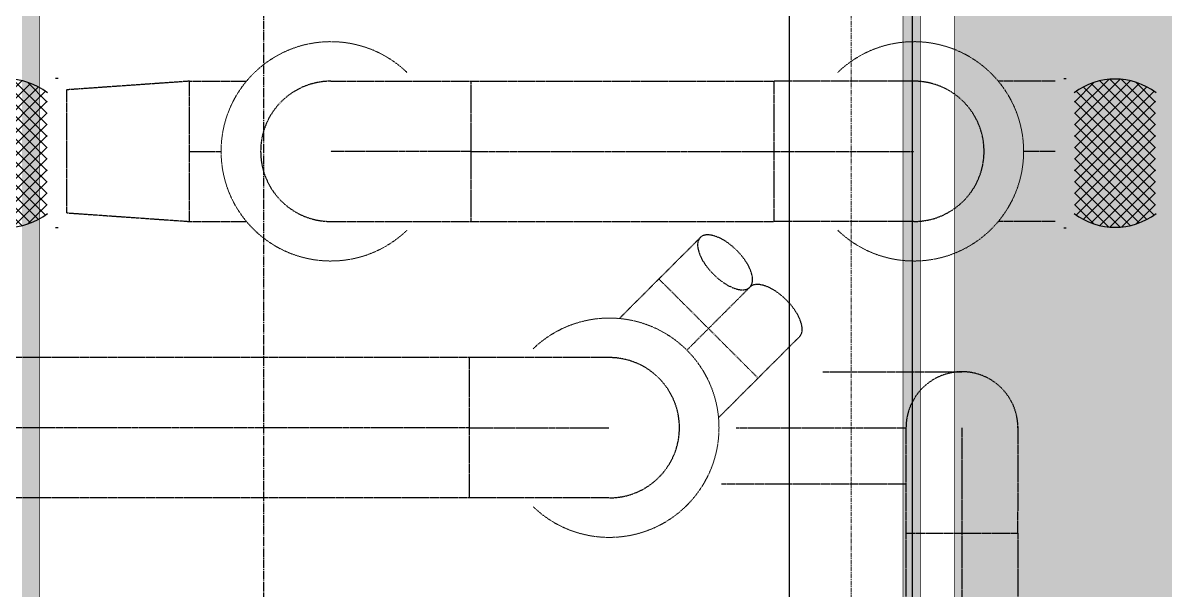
# Model space of a CAD drawing. Header units: millimetres. Extents: x -18489 to 17339, y -1599 to 10961.
# Drawn here: x -15187.9 to -14857.3, y 4398.9 to 4563.1 of the extents above; entities that cross this region are included whole.
import ezdxf

# ---------------------------------------------------------------- set-up
doc = ezdxf.new("R2010")
doc.units = ezdxf.units.MM
for name, pattern in [('188K-SM-07-F10-MECH-CHW PIPE-Y2257103$0$Micron CUP L10 HVAC 2nd PIPE$0$CENTER', [2, 1.25, -0.25, 0.25, -0.25]), ('188K-SM-07-F10-MECH-CHW PIPE-Y2257103$0$Micron CUP L10 HVAC 2nd PIPE$0$JIS_02_1.0', [2, 1, -1]), ('188K-SM-07-F10-MECH-CHW PIPE-Y2257103$0$XKA01LR1-HVAC-PIPE-冷卻水-Y2225103 Shawn$0$CENTER', [2, 1.25, -0.25, 0.25, -0.25]), ('X-CUB3-L10$0$COL-CEN-LIN', [3.25, 2.5, -0.25, 0.25, -0.25])]:
    doc.linetypes.add(name, pattern=pattern)
for name, color, linetype in [('188K-SM-03-F10-MECH-EQ-Y2257103$0$M-EQU-FOUNDATION', 8, 'Continuous'), ('188K-SM-07-F10-MECH-CHW PIPE-Y2257103$0$0 XC', 8, 'Continuous'), ('188K-SM-07-F10-MECH-CHW PIPE-Y2257103$0$M-CWTR-12PIPE-S', 3, 'Continuous'), ('188K-SM-07-F10-MECH-CHW PIPE-Y2257103$0$Micron CUP L10 HVAC 2nd PIPE$0$M-P-2nd -CWS-D', 15, '188K-SM-07-F10-MECH-CHW PIPE-Y2257103$0$Micron CUP L10 HVAC 2nd PIPE$0$JIS_02_1.0'), ('188K-SM-07-F10-MECH-CHW PIPE-Y2257103$0$Micron CUP L10 HVAC 2nd PIPE$0$M-P-2nd Cen', 8, '188K-SM-07-F10-MECH-CHW PIPE-Y2257103$0$Micron CUP L10 HVAC 2nd PIPE$0$CENTER'), ('188K-SM-07-F10-MECH-CHW PIPE-Y2257103$0$Micron CUP L10 HVAC 2nd PIPE$0$M-P-2nd-CWR-D', 202, '188K-SM-07-F10-MECH-CHW PIPE-Y2257103$0$Micron CUP L10 HVAC 2nd PIPE$0$JIS_02_1.0'), ('188K-SM-07-F10-MECH-CHW PIPE-Y2257103$0$Micron CUP L10 HVAC 2nd PIPE$0$M-VALVE', 53, 'Continuous'), ('X-CUB3-L10$0$CCL', 8, 'X-CUB3-L10$0$COL-CEN-LIN')]:
    doc.layers.add(name, color=color, linetype=linetype)
doc.layers.add('188K-SM-07-F10-MECH-CHW PIPE-Y2257103$0$Micron CUP L10 HVAC 2nd PIPE$0$M-P-2nd VALVE', color=53, linetype='188K-SM-07-F10-MECH-CHW PIPE-Y2257103$0$Micron CUP L10 HVAC 2nd PIPE$0$JIS_02_1.0', lineweight=0)
doc.layers.add('188K-SM-07-F10-MECH-CHW PIPE-Y2257103$0$XKA01LR1-HVAC-PIPE-冷卻水-Y2225103 Shawn$0$M-PIPE-CEN', color=8, linetype='188K-SM-07-F10-MECH-CHW PIPE-Y2257103$0$XKA01LR1-HVAC-PIPE-冷卻水-Y2225103 Shawn$0$CENTER', lineweight=9)

# ---------------------------------------------------------------- blocks, each defined once
blk = doc.blocks.new('188K-SM-03-F10-MECH-EQ-Y2257103')
at = {"layer": '188K-SM-03-F10-MECH-EQ-Y2257103$0$M-EQU-FOUNDATION'}
h = blk.add_hatch(dxfattribs=at)
h.set_pattern_fill('AR-CONC', color=256, scale=0.1)
h.set_pattern_definition([(50, (4473.521, 709.199), (18.218467, -1.593909), [1.905, -20.955]), (355, (4473.521, 709.2), (-3.524342, 19.105685), [1.524, -16.764058]), (100.45144, (4475.04, 709.066), (14.694125, 17.511775), [1.619001, -17.809024]), (46.1842, (4473.521, 714.28), (27.107904, -4.204233), [2.8575, -31.4325]), (96.63556, (4475.78, 713.93), (23.740413, 24.742612), [2.428502, -26.71356]), (351.18415, (4473.52, 714.28), (23.740413, 24.742612), [2.285997, -25.145973]), (21, (4476.061, 713.009), (15.161439, -10.22652), [1.905, -20.955]), (326, (4476.061, 713.01), (6.180203, 18.418797), [1.524, -16.764]), (71.45144, (4477.325, 712.157), (21.341642, 8.192277), [1.619001, -17.808994]), (37.5, (4473.5214, 709.199), (0.3088603, 8.4555039), [0, -16.5608, 0, -17.018, 0, -16.8275]), (7.5, (4473.521, 709.199), (6.6819663, 10.0180575), [0, -9.7028, 0, -16.1798, 0, -6.4135]), (327.5, (4467.857, 709.199), (13.5590595, -0.5728744), [0, -6.35, 0, -19.812, 0, -26.289]), (317.5, (4465.317, 709.199), (14.812918, 2.542649), [0, -8.255, 0, -13.1572, 0, -18.669])])
h.paths.add_polyline_path([(-14928.15, 5602.46), (-14278.15, 5602.46), (-14278.15, 1902.46), (-14928.15, 1902.46)], flags=16)
h.paths.add_polyline_path([(-14933.15, 5607.46), (-14273.15, 5607.46), (-14273.15, 1897.46), (-14933.15, 1897.46)])
h = blk.add_hatch(dxfattribs=at)
h.set_pattern_fill('AR-CONC', color=256, scale=0.3)
h.set_pattern_definition([(50, (4473.52, 709.2), (54.6554, -4.78173), [5.715, -62.865]), (355, (4473.52, 709.2), (-10.57303, 57.31705), [4.572, -50.29218]), (100.45144, (4478.076, 708.8), (44.08237, 52.53533), [4.857, -53.42707]), (46.1842, (4473.52, 724.44), (81.32371, -12.6127), [8.5725, -94.2975]), (96.63556, (4480.3, 723.39), (71.22124, 74.22784), [7.2855, -80.14068]), (351.18415, (4473.52, 724.44), (71.22124, 74.22784), [6.858, -75.43792]), (21, (4481.14, 720.63), (45.48432, -30.67956), [5.715, -62.865]), (326, (4481.14, 720.63), (18.54061, 55.25639), [4.572, -50.292]), (71.45144, (4484.93, 718.07), (64.02493, 24.57683), [4.857, -53.42698]), (37.5, (4473.521, 709.2), (0.926581, 25.366512), [0, -49.6824, 0, -51.054, 0, -50.4825]), (7.5, (4473.52, 709.2), (20.0459, 30.054172), [0, -29.1084, 0, -48.5394, 0, -19.2405]), (327.5, (4456.529, 709.2), (40.677179, -1.718623), [0, -19.05, 0, -59.436, 0, -78.867]), (317.5, (4448.91, 709.2), (44.438754, 7.62795), [0, -24.765, 0, -39.4716, 0, -56.007])])
h.paths.add_polyline_path([(-14918.15, 5592.46), (-14288.15, 5592.46), (-14288.15, 1912.46), (-14918.15, 1912.46)])
h = blk.add_hatch(dxfattribs=at)
h.set_pattern_fill('AR-CONC', color=256, scale=0.1)
h.set_pattern_definition([(50, (4473.521, -250.801), (18.218467, -1.593909), [1.905, -20.955]), (355, (4473.521, -250.8), (-3.524342, 19.105685), [1.524, -16.764058]), (100.45144, (4475.04, -250.934), (14.694125, 17.511775), [1.619001, -17.809024]), (46.1842, (4473.521, -245.72), (27.107904, -4.204233), [2.8575, -31.4325]), (96.63556, (4475.78, -246.07), (23.740413, 24.742612), [2.428502, -26.71356]), (351.18415, (4473.52, -245.72), (23.740413, 24.742612), [2.285997, -25.145973]), (21, (4476.061, -246.991), (15.161439, -10.22652), [1.905, -20.955]), (326, (4476.061, -246.99), (6.180203, 18.418797), [1.524, -16.764]), (71.451445, (4477.325, -247.843), (21.341642, 8.192277), [1.619001, -17.808994]), (37.5, (4473.5214, -250.801), (0.3088603, 8.4555039), [0, -16.5608, 0, -17.018, 0, -16.8275]), (7.5, (4473.521, -250.801), (6.6819663, 10.0180575), [0, -9.7028, 0, -16.1798, 0, -6.4135]), (327.5, (4467.857, -250.801), (13.5590595, -0.5728744), [0, -6.35, 0, -19.812, 0, -26.289]), (317.5, (4465.317, -250.801), (14.812918, 2.542649), [0, -8.255, 0, -13.1572, 0, -18.669])])
h.paths.add_polyline_path([(-15188.15, 4612.46), (-15188.15, 3842.46), (-15428.15, 3842.46), (-15428.15, 4612.46)], flags=16)
h.paths.add_polyline_path([(-15183.15, 4617.46), (-15183.15, 3837.46), (-15433.15, 3837.46), (-15433.15, 4617.46)])
at = {"layer": '188K-SM-03-F10-MECH-EQ-Y2257103$0$M-EQU-FOUNDATION', "const_width": 0.2}
for points in [[(-14933.15, 5607.46), (-14273.15, 5607.46), (-14273.15, 1897.46), (-14933.15, 1897.46)], [(-14928.15, 5602.46), (-14278.15, 5602.46), (-14278.15, 1902.46), (-14928.15, 1902.46)], [(-14918.15, 5592.46), (-14288.15, 5592.46), (-14288.15, 1912.46), (-14918.15, 1912.46)], [(-15183.15, 4617.46), (-15183.15, 3837.46), (-15433.15, 3837.46), (-15433.15, 4617.46)]]:
    blk.add_lwpolyline(points, close=True, dxfattribs=at)
blk = doc.blocks.new('X-CUB3-L10$0$CUB3-10')
at = {"layer": 'X-CUB3-L10$0$CCL'}
blk.add_line((-2280, 0), (-2280, 9982.459), dxfattribs=at)
blk = doc.blocks.new('X-CUB3-L10')
at = {"layer": 'X-CUB3-L10$0$CCL'}
blk.add_blockref('X-CUB3-L10$0$CUB3-10', (-12838.15, -720), dxfattribs=at)
blk = doc.blocks.new('188K-SM-07-F10-MECH-CHW PIPE-Y2257103$0$Micron CUP L10 HVAC 2nd PIPE$0$A$C346f1867')
for p, q in [((-290.7, 215.7), (-283.7, 215.7)), ((-126.8, 213.9), (-259.1, 81.7)), ((-160.3, 213.7), (-259.1, 114.9)), ((-98, 209.6), (-259.1, 48.5)), ((-202, 205.2), (-259.1, 148.1)), ((-72.6, 202), (-259.1, 15.4)), ((-24.6, 15.4), (-211.1, 202)), ((-24.6, 48.5), (-185.7, 209.6)), ((-24.6, 81.7), (-156.9, 213.9)), ((-24.6, 114.9), (-123.4, 213.7)), ((-24.6, 148.1), (-81.7, 205.2)), ((-49.7, 191.7), (-259.1, -17.7)), ((-29.1, 179), (-259.1, -50.9)), ((-24.6, -50.9), (-254.6, 179)), ((-24.6, -17.7), (-234, 191.7)), ((-24.6, 150.4), (-259.1, -84.1)), ((-24.6, -84.1), (-259.1, 150.4)), ((-24.6, 117.2), (-259.1, -117.2)), ((-24.6, -117.2), (-259.1, 117.2)), ((-24.6, 84.1), (-259.1, -150.4)), ((-24.6, -150.4), (-259.1, 84.1)), ((-29.1, -179), (-259.1, 50.9)), ((-24.6, 50.9), (-254.6, -179)), ((-49.7, -191.7), (-259.1, 17.7)), ((-24.6, 17.7), (-234, -191.7)), ((-72.6, -202), (-259.1, -15.4)), ((-24.6, -15.4), (-211.1, -202)), ((-98, -209.6), (-259.1, -48.5)), ((-24.6, -48.5), (-185.7, -209.6)), ((-126.8, -213.9), (-259.1, -81.7)), ((-24.6, -81.7), (-156.9, -213.9)), ((-160.3, -213.7), (-259.1, -114.9)), ((-24.6, -114.9), (-123.4, -213.7)), ((-202, -205.2), (-259.1, -148.1)), ((-24.6, -148.1), (-81.7, -205.2)), ((-290.7, -215.7), (-283.7, -215.7))]:
    blk.add_line(p, q)
for centre, start, end in [((-141.8, 17.6), 53, 127), ((-141.8, -17.6), 233, 307)]:
    blk.add_arc(centre, 196.9, start, end)
blk = doc.blocks.new('188K-SM-07-F10-MECH-CHW PIPE-Y2257103$0$Micron CUP L10 HVAC 2nd PIPE')
at = {"layer": '188K-SM-07-F10-MECH-CHW PIPE-Y2257103$0$Micron CUP L10 HVAC 2nd PIPE$0$M-P-2nd -CWS-D'}
for p, q in [((-196131.6, 38370.3), (-195967, 38370.3)), ((-195722.9, 38370.3), (-195316.9, 38370.3)), ((-195316.9, 38370.3), (-194441, 38370.3)), ((-195316.9, 37964.3), (-195316.9, 38370.3)), ((-194035, 38370.3), (-194441, 38370.3)), ((-194441, 38370.3), (-194441, 37964.3)), ((-193626.3, 38370.3), (-193790.9, 38370.3)), ((-196131.6, 37964.3), (-195967, 37964.3)), ((-195722.9, 37964.3), (-195316.9, 37964.3)), ((-195316.9, 37964.3), (-194441, 37964.3)), ((-194035, 37964.3), (-194441, 37964.3)), ((-193626.3, 37964.3), (-193790.9, 37964.3))]:
    blk.add_line(p, q, dxfattribs=at)
at = {"layer": '188K-SM-07-F10-MECH-CHW PIPE-Y2257103$0$Micron CUP L10 HVAC 2nd PIPE$0$M-P-2nd -CWS-D', "flags": 128}
blk.add_lwpolyline([(-196131.6, 38370.3), (-196487.6, 38345.3), (-196487.6, 37989.3), (-196131.6, 37964.3)], close=True, dxfattribs=at)
at = {"layer": '188K-SM-07-F10-MECH-CHW PIPE-Y2257103$0$Micron CUP L10 HVAC 2nd PIPE$0$M-P-2nd -CWS-D'}
for centre, start, end in [((-195722.9, 38167.3), 90, 270), ((-194035, 38167.3), 270, 90)]:
    blk.add_arc(centre, 203, start, end, dxfattribs=at)
at = {"layer": '188K-SM-07-F10-MECH-CHW PIPE-Y2257103$0$Micron CUP L10 HVAC 2nd PIPE$0$M-P-2nd Cen'}
for p, q in [((-196131.6, 38167.3), (-196040.4, 38167.3)), ((-195316.9, 38167.3), (-195722.9, 38167.3)), ((-195316.9, 38167.3), (-194441, 38167.3)), ((-194441, 38167.3), (-194035, 38167.3)), ((-193626.3, 38167.3), (-193717.5, 38167.3)), ((-194509.8, 37774.2), (-194629.6, 37654.4)), ((-194629.6, 37654.4), (-194692.2, 37591.8)), ((-195322.7, 37367.3), (-198693, 37367.3)), ((-195322.7, 37367.3), (-194916.7, 37367.3)), ((-194549.2, 37367.3), (-194058, 37367.3)), ((-193896, 37367.3), (-193896, 37062.3)), ((-193896, 37062.3), (-193896, 35672.7))]:
    blk.add_line(p, q, dxfattribs=at)
at = {"layer": '188K-SM-07-F10-MECH-CHW PIPE-Y2257103$0$Micron CUP L10 HVAC 2nd PIPE$0$M-P-2nd VALVE'}
for centre, start, end in [((-195722.9, 38167.3), 46.0439, 313.935), ((-194035, 38167.3), 226.0439, 133.935), ((-194916.7, 37367.3), 226.0439, 133.935)]:
    blk.add_arc(centre, 317.5, start, end, dxfattribs=at)
at = {"layer": '188K-SM-07-F10-MECH-CHW PIPE-Y2257103$0$Micron CUP L10 HVAC 2nd PIPE$0$M-P-2nd-CWR-D'}
for p, q in [((-194653.4, 37917.7), (-194773.2, 37797.9)), ((-194887.6, 37683.5), (-194773.2, 37797.9)), ((-194486.1, 37510.9), (-194773.2, 37797.9)), ((-194366.3, 37630.7), (-194486.1, 37510.9)), ((-195322.7, 37570.3), (-198602.8, 37570.3)), ((-194916.7, 37570.3), (-195322.7, 37570.3)), ((-195322.7, 37570.3), (-195322.7, 37164.3)), ((-194298.9, 37529.3), (-193896, 37529.3)), ((-194600.5, 37396.4), (-194486.1, 37510.9)), ((-194058, 37367.3), (-194058, 37062.3)), ((-193734, 37062.3), (-193733.1, 37371.5)), ((-194592, 37205.3), (-194058, 37205.3)), ((-195322.7, 37164.3), (-198602.8, 37164.3)), ((-194916.7, 37164.3), (-195322.7, 37164.3)), ((-194058, 37062.3), (-193734, 37062.3)), ((-194058, 37062.3), (-194058, 35672.7)), ((-193734, 37062.3), (-193734, 35672.7))]:
    blk.add_line(p, q, dxfattribs=at)
for centre, radius, start, end in [((-194916.7, 37367.3), 203, 270, 90), ((-193896, 37367.3), 162, 0, 180)]:
    blk.add_arc(centre, radius, start, end, dxfattribs=at)
at = {"layer": '188K-SM-07-F10-MECH-CHW PIPE-Y2257103$0$Micron CUP L10 HVAC 2nd PIPE$0$M-P-2nd-CWR-D', "extrusion": (0, 0, -1)}
blk.add_ellipse((-194581.6, 37846), major_axis=(71.8, -71.8), ratio=0.47619, dxfattribs=at)
at = {"layer": '188K-SM-07-F10-MECH-CHW PIPE-Y2257103$0$Micron CUP L10 HVAC 2nd PIPE$0$M-P-2nd-CWR-D'}
blk.add_ellipse((-194438, 37702.4), major_axis=(-71.8, 71.8), ratio=0.47619, start_param=3.141593, end_param=6.283185, dxfattribs=at)
at = {"layer": '188K-SM-07-F10-MECH-CHW PIPE-Y2257103$0$Micron CUP L10 HVAC 2nd PIPE$0$M-VALVE', "rotation": 180}
blk.add_blockref('188K-SM-07-F10-MECH-CHW PIPE-Y2257103$0$Micron CUP L10 HVAC 2nd PIPE$0$A$C346f1867', (-196803, 38162), dxfattribs=at)
at = {"layer": '188K-SM-07-F10-MECH-CHW PIPE-Y2257103$0$Micron CUP L10 HVAC 2nd PIPE$0$M-VALVE'}
blk.add_blockref('188K-SM-07-F10-MECH-CHW PIPE-Y2257103$0$Micron CUP L10 HVAC 2nd PIPE$0$A$C346f1867', (-193310.9, 38162), dxfattribs=at)
blk = doc.blocks.new('188K-SM-07-F10-MECH-CHW PIPE-Y2257103')
at = {"layer": '188K-SM-07-F10-MECH-CHW PIPE-Y2257103$0$M-CWTR-12PIPE-S'}
for p, q in [((-14965.95, 3254.38), (-14965.95, 5602.94)), ((-14930.35, 3254.38), (-14930.35, 5602.94))]:
    blk.add_line(p, q, dxfattribs=at)
at = {"layer": '188K-SM-07-F10-MECH-CHW PIPE-Y2257103$0$XKA01LR1-HVAC-PIPE-冷卻水-Y2225103 Shawn$0$M-PIPE-CEN', "linetype": '188K-SM-07-F10-MECH-CHW PIPE-Y2257103$0$XKA01LR1-HVAC-PIPE-冷卻水-Y2225103 Shawn$0$CENTER'}
blk.add_line((-14948.15, 3254.38), (-14948.15, 5602.94), dxfattribs=at)
at = {"layer": '188K-SM-07-F10-MECH-CHW PIPE-Y2257103$0$0 XC', "xscale": 0.1, "yscale": 0.1, "zscale": 0.1}
blk.add_blockref('188K-SM-07-F10-MECH-CHW PIPE-Y2257103$0$Micron CUP L10 HVAC 2nd PIPE', (4473.52, 709.2), dxfattribs=at)

msp = doc.modelspace()

# ---------------------------------------------------------------- block references
msp.add_blockref('188K-SM-03-F10-MECH-EQ-Y2257103', (0, 0))

# ---------------------------------------------------------------- next in the draw order: block references
for name in ['X-CUB3-L10', '188K-SM-07-F10-MECH-CHW PIPE-Y2257103']:
    msp.add_blockref(name, (0, 0))

doc.saveas('drawing.dxf')
